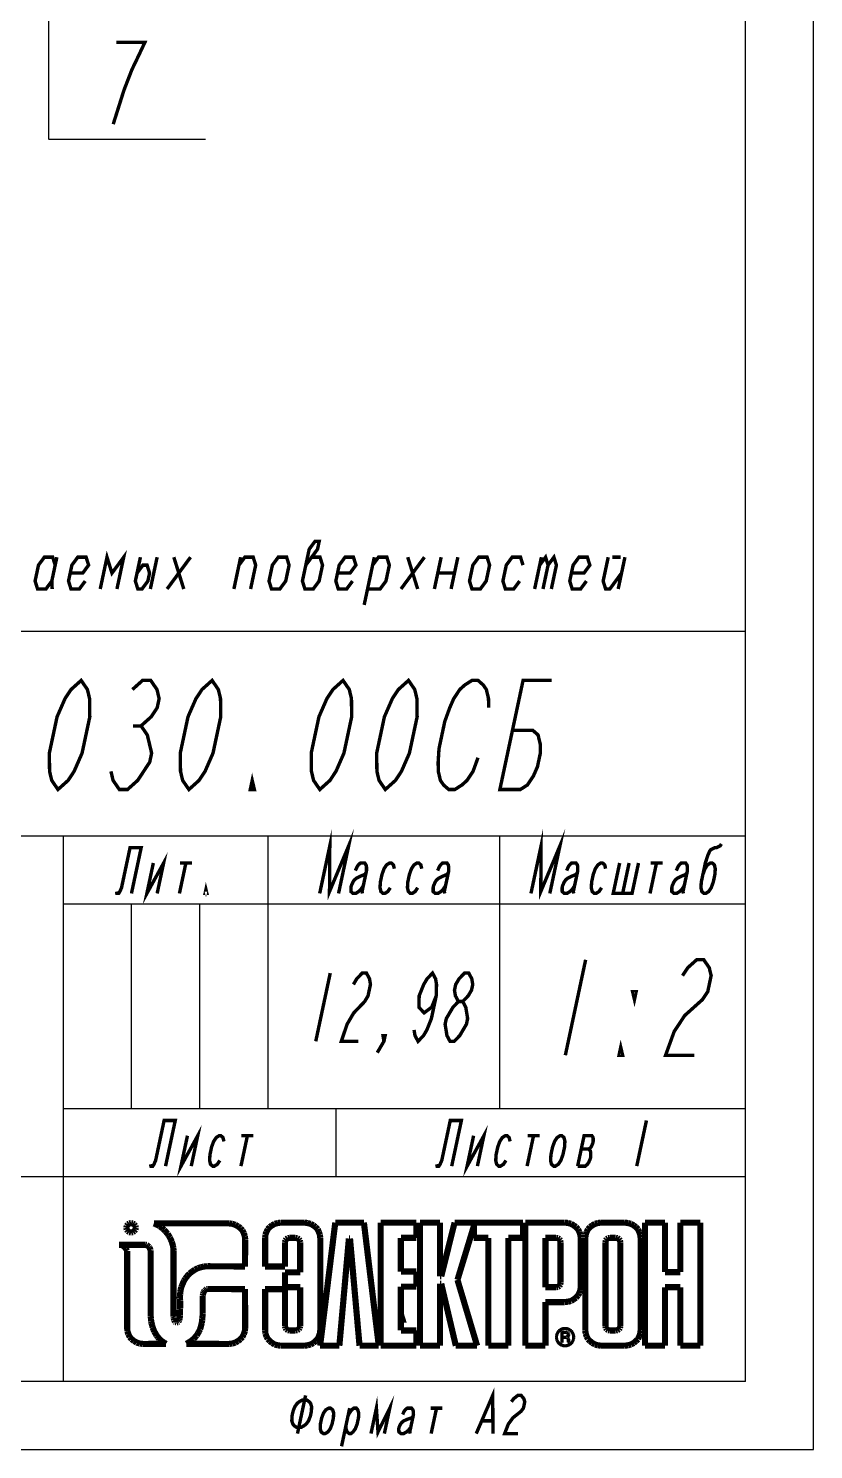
# Model space of a CAD drawing. Header units: millimetres. Extents: x 0 to 420, y 0 to 297.
# Drawn here: x 362.4 to 420, y 0 to 104.2 of the extents above; entities that cross this region are included whole.
import ezdxf

# ---------------------------------------------------------------- set-up
doc = ezdxf.new("R2010")
doc.units = ezdxf.units.MM
doc.header["$LTSCALE"] = 23.1
doc.layers.get('0').update_dxf_attribs({"linetype": 'CONTINUOUS'})

# ---------------------------------------------------------------- blocks, each defined once
blk = doc.blocks.new('SYMBOL_2_BL0', base_point=(390.39, 12.11))
at = {"color": 2, "linetype": 'Continuous'}
for points, const_width in [([(369.64, 16.41), (369.72, 16.52)], 0.452), ([(369.72, 16.52), (369.83, 16.59)], 0.452), ([(369.83, 16.59), (369.96, 16.62)], 0.452), ([(369.96, 16.62), (370.08, 16.59)], 0.452), ([(370.08, 16.59), (370.19, 16.52)], 0.452), ([(370.19, 16.52), (370.28, 16.41)], 0.452), ([(377.14, 16.59), (371.63, 16.59)], 0.452), ([(371.63, 16.59), (371.71, 16.56)], 0.452), ([(371.71, 16.56), (371.79, 16.52)], 0.452), ([(371.79, 16.52), (371.88, 16.48)], 0.452), ([(371.88, 16.48), (371.96, 16.44)], 0.452), ([(377.38, 16.56), (377.14, 16.59)], 0.452), ([(377.6, 16.49), (377.38, 16.56)], 0.452), ([(377.8, 16.38), (377.6, 16.49)], 0.452), ([(380.49, 16.56), (380.3, 16.45)], 0.452), ([(380.72, 16.62), (380.49, 16.56)], 0.452), ([(380.94, 16.65), (380.72, 16.62)], 0.452), ([(382.66, 16.65), (380.94, 16.65)], 0.452), ([(382.9, 16.62), (382.66, 16.65)], 0.452), ([(383.12, 16.56), (382.9, 16.62)], 0.452), ([(383.32, 16.45), (383.12, 16.56)], 0.452), ([(384.93, 16.65), (383.82, 7.62)], 0.452), ([(387.03, 16.65), (384.93, 16.65)], 0.452), ([(388.12, 7.62), (387.03, 16.65)], 0.452), ([(390.88, 16.65), (388.26, 16.65)], 0.452), ([(388.26, 16.65), (388.26, 7.62)], 0.452), ([(390.88, 15.53), (390.88, 16.65)], 0.452), ([(392.61, 16.65), (391.14, 16.65)], 0.452), ([(391.14, 16.65), (391.14, 7.62)], 0.452), ([(392.61, 12.71), (392.61, 16.65)], 0.452), ([(393.68, 16.65), (392.7, 12.71)], 0.452), ([(395.17, 16.65), (393.68, 16.65)], 0.452), ([(393.89, 12.45), (395.17, 16.65)], 0.452), ([(398.69, 16.65), (395.09, 16.65)], 0.452), ([(395.09, 16.65), (395.09, 15.53)], 0.452), ([(398.69, 15.53), (398.69, 16.65)], 0.452), ([(401.76, 16.65), (398.87, 16.65)], 0.452), ([(398.87, 16.65), (398.87, 7.62)], 0.452), ([(402, 16.62), (401.76, 16.65)], 0.452), ([(402.22, 16.56), (402, 16.62)], 0.452), ([(402.41, 16.45), (402.22, 16.56)], 0.452), ([(403.97, 16.56), (403.78, 16.45)], 0.452), ([(404.19, 16.62), (403.97, 16.56)], 0.452), ([(404.42, 16.65), (404.19, 16.62)], 0.452), ([(406.15, 16.65), (404.42, 16.65)], 0.452), ([(406.39, 16.62), (406.15, 16.65)], 0.452), ([(406.61, 16.56), (406.39, 16.62)], 0.452), ([(406.81, 16.45), (406.61, 16.56)], 0.452), ([(409.11, 16.65), (407.64, 16.65)], 0.452), ([(407.64, 16.65), (407.64, 7.62)], 0.452), ([(409.11, 13.02), (409.11, 16.65)], 0.452), ([(411.7, 16.65), (410.23, 16.65)], 0.452), ([(410.23, 16.65), (410.23, 13.02)], 0.452), ([(411.7, 7.62), (411.7, 16.65)], 0.452), ([(369.61, 16.27), (369.64, 16.41)], 0.452), ([(369.64, 16.14), (369.61, 16.27)], 0.452), ([(369.72, 16.03), (369.64, 16.14)], 0.452), ([(369.83, 15.95), (369.72, 16.03)], 0.452), ([(369.96, 15.92), (369.83, 15.95)], 0.452), ([(370.08, 15.95), (369.96, 15.92)], 0.452), ([(370.19, 16.03), (370.08, 15.95)], 0.452), ([(370.28, 16.14), (370.19, 16.03)], 0.452), ([(370.28, 16.41), (370.31, 16.27)], 0.452), ([(370.31, 16.27), (370.28, 16.14)], 0.452), ([(371.96, 16.44), (372.04, 16.38)], 0.452), ([(372.04, 16.38), (372.13, 16.33)], 0.452), ([(372.13, 16.33), (372.21, 16.27)], 0.452), ([(372.21, 16.27), (372.29, 16.2)], 0.452), ([(372.29, 16.2), (372.39, 16.12)], 0.452), ([(372.39, 16.12), (372.47, 16.02)], 0.452), ([(372.47, 16.02), (372.56, 15.92)], 0.452), ([(372.56, 15.92), (372.64, 15.83)], 0.452), ([(372.64, 15.83), (372.72, 15.69)], 0.452), ([(372.72, 15.69), (372.81, 15.55)], 0.452), ([(372.81, 15.55), (372.88, 15.39)], 0.452), ([(377.98, 16.24), (377.8, 16.38)], 0.452), ([(378.12, 16.08), (377.98, 16.24)], 0.452), ([(378.23, 15.87), (378.12, 16.08)], 0.452), ([(378.3, 15.64), (378.23, 15.87)], 0.452), ([(378.33, 15.41), (378.3, 15.64)], 0.452), ([(379.81, 15.76), (379.79, 15.53)], 0.452), ([(379.79, 15.53), (379.79, 13.43)], 0.452), ([(379.88, 15.96), (379.81, 15.76)], 0.452), ([(379.98, 16.16), (379.88, 15.96)], 0.452), ([(380.13, 16.33), (379.98, 16.16)], 0.452), ([(380.3, 16.45), (380.13, 16.33)], 0.452), ([(381.27, 15.34), (381.34, 15.44)], 0.452), ([(381.34, 15.44), (381.45, 15.51)], 0.452), ([(381.45, 15.51), (381.59, 15.53)], 0.452), ([(381.59, 15.53), (382.01, 15.53)], 0.452), ([(382.01, 15.53), (382.15, 15.51)], 0.452), ([(382.15, 15.51), (382.26, 15.44)], 0.452), ([(382.26, 15.44), (382.33, 15.34)], 0.452), ([(383.48, 16.33), (383.32, 16.45)], 0.452), ([(383.64, 16.16), (383.48, 16.33)], 0.452), ([(383.73, 15.96), (383.64, 16.16)], 0.452), ([(383.8, 15.76), (383.73, 15.96)], 0.452), ([(383.83, 15.53), (383.8, 15.76)], 0.452), ([(383.83, 8.74), (383.83, 15.53)], 0.452), ([(385.23, 7.62), (385.93, 15.48)], 0.452), ([(385.93, 15.48), (386.01, 15.48)], 0.452), ([(386.01, 15.48), (386.71, 7.62)], 0.452), ([(389.74, 13.06), (389.74, 15.53)], 0.452), ([(389.74, 15.53), (390.88, 15.53)], 0.452), ([(395.09, 15.53), (396.15, 15.53)], 0.452), ([(396.15, 15.53), (396.15, 7.62)], 0.452), ([(397.62, 7.62), (397.62, 15.53)], 0.452), ([(397.62, 15.53), (398.69, 15.53)], 0.452), ([(400.34, 15.53), (401.12, 15.53)], 0.452), ([(400.34, 11.91), (400.34, 15.53)], 0.452), ([(401.12, 15.53), (401.25, 15.51)], 0.452), ([(401.25, 15.51), (401.36, 15.44)], 0.452), ([(401.36, 15.44), (401.43, 15.34)], 0.452), ([(402.58, 16.33), (402.41, 16.45)], 0.452), ([(402.73, 16.16), (402.58, 16.33)], 0.452), ([(402.83, 15.96), (402.73, 16.16)], 0.452), ([(402.9, 15.76), (402.83, 15.96)], 0.452), ([(402.93, 15.53), (402.9, 15.76)], 0.452), ([(402.93, 11.91), (402.93, 15.53)], 0.452), ([(403.29, 15.76), (403.26, 15.53)], 0.452), ([(403.26, 15.53), (403.26, 8.74)], 0.452), ([(403.36, 15.96), (403.29, 15.76)], 0.452), ([(403.46, 16.16), (403.36, 15.96)], 0.452), ([(403.61, 16.33), (403.46, 16.16)], 0.452), ([(403.78, 16.45), (403.61, 16.33)], 0.452), ([(404.76, 15.34), (404.83, 15.44)], 0.452), ([(404.83, 15.44), (404.94, 15.51)], 0.452), ([(404.94, 15.51), (405.07, 15.53)], 0.452), ([(405.07, 15.53), (405.5, 15.53)], 0.452), ([(405.5, 15.53), (405.62, 15.51)], 0.452), ([(405.62, 15.51), (405.74, 15.44)], 0.452), ([(405.74, 15.44), (405.81, 15.34)], 0.452), ([(406.97, 16.33), (406.81, 16.45)], 0.452), ([(407.13, 16.16), (406.97, 16.33)], 0.452), ([(407.22, 15.96), (407.13, 16.16)], 0.452), ([(407.29, 15.76), (407.22, 15.96)], 0.452), ([(407.32, 15.53), (407.29, 15.76)], 0.452), ([(407.32, 8.74), (407.32, 15.53)], 0.452), ([(371.03, 15.02), (369.08, 15.02)], 0.452), ([(369.08, 15.02), (369.21, 15.01)], 0.452), ([(369.21, 15.01), (369.32, 14.98)], 0.452), ([(369.32, 14.98), (369.4, 14.94)], 0.452), ([(369.4, 14.94), (369.47, 14.88)], 0.452), ([(369.47, 14.88), (369.53, 14.81)], 0.452), ([(369.53, 14.81), (369.58, 14.74)], 0.452), ([(369.58, 14.74), (369.62, 14.66)], 0.452), ([(369.62, 14.66), (369.67, 14.57)], 0.452), ([(369.67, 14.57), (369.67, 8.93)], 0.452), ([(371.1, 15.01), (371.03, 15.02)], 0.452), ([(371.17, 14.96), (371.1, 15.01)], 0.452), ([(371.22, 14.92), (371.17, 14.96)], 0.452), ([(371.28, 14.87), (371.22, 14.92)], 0.452), ([(371.32, 14.8), (371.28, 14.87)], 0.452), ([(371.36, 14.71), (371.32, 14.8)], 0.452), ([(371.39, 14.64), (371.36, 14.71)], 0.452), ([(371.4, 14.57), (371.39, 14.64)], 0.452), ([(371.4, 9.92), (371.4, 14.57)], 0.452), ([(372.88, 15.39), (372.95, 15.24)], 0.452), ([(372.95, 15.24), (372.99, 15.09)], 0.452), ([(372.99, 15.09), (373.03, 14.94)], 0.452), ([(373.03, 14.94), (373.06, 14.78)], 0.452), ([(373.06, 14.78), (373.07, 14.62)], 0.452), ([(373.07, 14.62), (373.07, 9.89)], 0.452), ([(378.31, 13.43), (378.33, 15.41)], 0.452), ([(381.24, 15.21), (381.27, 15.34)], 0.452), ([(381.24, 13.43), (381.24, 15.21)], 0.452), ([(382.33, 15.34), (382.36, 15.21)], 0.452), ([(382.36, 15.21), (382.36, 13)], 0.452), ([(401.43, 15.34), (401.45, 15.21)], 0.452), ([(401.45, 15.21), (401.45, 12.24)], 0.452), ([(404.74, 15.21), (404.76, 15.34)], 0.452), ([(404.74, 9.06), (404.74, 15.21)], 0.452), ([(405.81, 15.34), (405.83, 15.21)], 0.452), ([(405.83, 15.21), (405.83, 9.06)], 0.452), ([(374.86, 13.31), (375.09, 13.38)], 0.452), ([(375.09, 13.38), (375.32, 13.43)], 0.452), ([(375.32, 13.43), (375.57, 13.45)], 0.452), ([(375.57, 13.45), (378.31, 13.43)], 0.452), ([(379.79, 13.43), (381.24, 13.43)], 0.452), ([(373.77, 12.23), (373.84, 12.39)], 0.452), ([(373.84, 12.39), (373.93, 12.54)], 0.452), ([(373.93, 12.54), (374.09, 12.74)], 0.452), ([(374.09, 12.74), (374.25, 12.92)], 0.452), ([(374.25, 12.92), (374.45, 13.07)], 0.452), ([(374.45, 13.07), (374.64, 13.2)], 0.452), ([(374.64, 13.2), (374.86, 13.31)], 0.452), ([(382.36, 13), (381.24, 13)], 0.452), ([(381.24, 13), (381.24, 11.92)], 0.452), ([(390.88, 13.06), (389.74, 13.06)], 0.452), ([(390.88, 11.95), (390.88, 13.06)], 0.452), ([(392.7, 12.71), (392.61, 12.71)], 0.452), ([(395.33, 7.62), (393.89, 12.45)], 0.452), ([(410.23, 13.02), (409.11, 13.02)], 0.452), ([(373.54, 11.21), (373.56, 11.39)], 0.452), ([(373.56, 11.39), (373.57, 11.57)], 0.452), ([(373.57, 11.57), (373.6, 11.74)], 0.452), ([(373.6, 11.74), (373.64, 11.91)], 0.452), ([(373.64, 11.91), (373.7, 12.07)], 0.452), ([(373.7, 12.07), (373.77, 12.23)], 0.452), ([(375.21, 11.27), (375.23, 11.35)], 0.452), ([(375.21, 11.11), (375.21, 11.27)], 0.452), ([(375.23, 11.35), (375.24, 11.43)], 0.452), ([(375.24, 11.43), (375.27, 11.52)], 0.452), ([(375.27, 11.52), (375.31, 11.6)], 0.452), ([(375.31, 11.6), (375.35, 11.67)], 0.452), ([(375.35, 11.67), (375.41, 11.72)], 0.452), ([(375.41, 11.72), (375.49, 11.77)], 0.452), ([(375.49, 11.77), (375.57, 11.78)], 0.452), ([(375.57, 11.78), (378.31, 11.77)], 0.452), ([(378.31, 11.77), (378.33, 8.93)], 0.452), ([(381.24, 11.77), (379.79, 11.77)], 0.452), ([(379.79, 11.77), (379.79, 8.74)], 0.452), ([(381.24, 11.92), (382.36, 11.91)], 0.452), ([(381.24, 9.06), (381.24, 11.77)], 0.452), ([(382.36, 11.91), (382.36, 9.06)], 0.452), ([(389.74, 8.74), (389.74, 11.95)], 0.452), ([(389.74, 11.95), (390.88, 11.95)], 0.452), ([(392.61, 7.62), (392.61, 12.17)], 0.452), ([(392.61, 12.17), (392.7, 12.17)], 0.452), ([(392.7, 12.17), (393.77, 7.62)], 0.452), ([(401.12, 11.91), (400.34, 11.91)], 0.452), ([(401.25, 11.93), (401.12, 11.91)], 0.452), ([(401.36, 12), (401.25, 11.93)], 0.452), ([(401.43, 12.11), (401.36, 12)], 0.452), ([(401.45, 12.24), (401.43, 12.11)], 0.452), ([(402.58, 11.14), (402.73, 11.31)], 0.452), ([(402.73, 11.31), (402.83, 11.49)], 0.452), ([(402.83, 11.49), (402.9, 11.7)], 0.452), ([(402.9, 11.7), (402.93, 11.91)], 0.452), ([(409.11, 7.62), (409.11, 11.91)], 0.452), ([(409.11, 11.91), (410.23, 11.91)], 0.452), ([(410.23, 11.91), (410.23, 7.62)], 0.452), ([(373.54, 11.07), (373.54, 11.21)], 0.452), ([(373.56, 10.93), (373.54, 11.07)], 0.452), ([(373.54, 10.24), (373.56, 10.38)], 0.452), ([(373.54, 10.1), (373.54, 10.24)], 0.452), ([(373.56, 10.79), (373.56, 10.93)], 0.452), ([(373.56, 10.65), (373.56, 10.79)], 0.452), ([(373.56, 10.52), (373.56, 10.65)], 0.452), ([(373.56, 10.38), (373.56, 10.52)], 0.452), ([(375.21, 10.96), (375.21, 11.11)], 0.452), ([(375.21, 10.82), (375.21, 10.96)], 0.452), ([(375.21, 10.67), (375.21, 10.82)], 0.452), ([(375.21, 10.52), (375.21, 10.67)], 0.452), ([(375.21, 10.38), (375.21, 10.52)], 0.452), ([(375.21, 10.22), (375.21, 10.38)], 0.452), ([(375.21, 10.07), (375.21, 10.22)], 0.452), ([(400.34, 7.62), (400.34, 10.82)], 0.452), ([(400.34, 10.82), (401.76, 10.82)], 0.452), ([(401.76, 10.82), (402, 10.85)], 0.452), ([(402, 10.85), (402.22, 10.9)], 0.452), ([(402.22, 10.9), (402.41, 11.02)], 0.452), ([(402.41, 11.02), (402.58, 11.14)], 0.452), ([(371.4, 9.75), (371.4, 9.92)], 0.452), ([(371.42, 9.6), (371.4, 9.75)], 0.452), ([(371.43, 9.43), (371.42, 9.6)], 0.452), ([(371.46, 9.28), (371.43, 9.43)], 0.452), ([(371.5, 9.13), (371.46, 9.28)], 0.452), ([(373.07, 9.89), (373.07, 9.83)], 0.452), ([(373.07, 9.83), (373.07, 9.76)], 0.452), ([(373.07, 9.76), (373.09, 9.7)], 0.452), ([(373.09, 9.7), (373.09, 9.63)], 0.452), ([(373.09, 9.63), (373.1, 9.56)], 0.452), ([(373.1, 9.56), (373.11, 9.49)], 0.452), ([(373.11, 9.49), (373.14, 9.43)], 0.452), ([(373.14, 9.43), (373.17, 9.38)], 0.452), ([(373.17, 9.38), (373.21, 9.35)], 0.452), ([(373.21, 9.35), (373.29, 9.33)], 0.452), ([(373.29, 9.33), (373.38, 9.35)], 0.452), ([(373.38, 9.35), (373.43, 9.38)], 0.452), ([(373.43, 9.38), (373.47, 9.45)], 0.452), ([(373.47, 9.45), (373.5, 9.53)], 0.452), ([(373.5, 9.53), (373.52, 9.63)], 0.452), ([(373.52, 9.63), (373.53, 9.72)], 0.452), ([(373.53, 9.72), (373.54, 9.82)], 0.452), ([(373.54, 10.01), (373.54, 10.1)], 0.452), ([(373.54, 9.92), (373.54, 10.01)], 0.452), ([(373.54, 9.82), (373.54, 9.92)], 0.452), ([(375.1, 9.13), (375.14, 9.29)], 0.452), ([(375.14, 9.29), (375.17, 9.46)], 0.452), ([(375.17, 9.46), (375.18, 9.63)], 0.452), ([(375.18, 9.63), (375.2, 9.79)], 0.452), ([(375.2, 9.79), (375.21, 9.96)], 0.452), ([(375.21, 9.96), (375.21, 10.07)], 0.452), ([(369.67, 8.93), (369.69, 8.69)], 0.452), ([(369.69, 8.69), (369.76, 8.47)], 0.452), ([(369.76, 8.47), (369.86, 8.26)], 0.452), ([(369.86, 8.26), (370, 8.1)], 0.452), ([(371.54, 8.96), (371.5, 9.13)], 0.452), ([(371.6, 8.81), (371.54, 8.96)], 0.452), ([(371.67, 8.65), (371.6, 8.81)], 0.452), ([(371.75, 8.51), (371.67, 8.65)], 0.452), ([(371.83, 8.37), (371.75, 8.51)], 0.452), ([(371.92, 8.25), (371.83, 8.37)], 0.452), ([(372.02, 8.14), (371.92, 8.25)], 0.452), ([(372.13, 8.03), (372.02, 8.14)], 0.452), ([(374.43, 8.03), (374.54, 8.12)], 0.452), ([(374.54, 8.12), (374.66, 8.25)], 0.452), ([(374.66, 8.25), (374.77, 8.37)], 0.452), ([(374.77, 8.37), (374.85, 8.51)], 0.452), ([(374.85, 8.51), (374.95, 8.68)], 0.452), ([(374.95, 8.68), (375.02, 8.82)], 0.452), ([(375.02, 8.82), (375.06, 8.97)], 0.452), ([(375.06, 8.97), (375.1, 9.13)], 0.452), ([(378.12, 8.26), (377.98, 8.1)], 0.452), ([(378.23, 8.47), (378.12, 8.26)], 0.452), ([(378.3, 8.69), (378.23, 8.47)], 0.452), ([(378.33, 8.93), (378.3, 8.69)], 0.452), ([(379.79, 8.74), (379.81, 8.51)], 0.452), ([(379.81, 8.51), (379.88, 8.31)], 0.452), ([(379.88, 8.31), (379.98, 8.11)], 0.452), ([(381.27, 8.93), (381.24, 9.06)], 0.452), ([(381.34, 8.83), (381.27, 8.93)], 0.452), ([(381.45, 8.76), (381.34, 8.83)], 0.452), ([(381.59, 8.74), (381.45, 8.76)], 0.452), ([(382.01, 8.74), (381.59, 8.74)], 0.452), ([(382.15, 8.76), (382.01, 8.74)], 0.452), ([(382.26, 8.83), (382.15, 8.76)], 0.452), ([(382.33, 8.93), (382.26, 8.83)], 0.452), ([(382.36, 9.06), (382.33, 8.93)], 0.452), ([(383.64, 8.11), (383.73, 8.31)], 0.452), ([(383.73, 8.31), (383.8, 8.51)], 0.452), ([(383.8, 8.51), (383.83, 8.74)], 0.452), ([(390.88, 8.74), (389.74, 8.74)], 0.452), ([(390.88, 7.62), (390.88, 8.74)], 0.452), ([(401.12, 8.39), (401.11, 8.25)], 0.151), ([(401.16, 8.51), (401.12, 8.39)], 0.151), ([(401.22, 8.63), (401.16, 8.51)], 0.151), ([(401.19, 8.25), (401.2, 8.36)], 0.151), ([(401.2, 8.36), (401.23, 8.47)], 0.151), ([(401.3, 8.74), (401.22, 8.63)], 0.151), ([(401.23, 8.47), (401.29, 8.58)], 0.151), ([(401.29, 8.58), (401.36, 8.67)], 0.151), ([(401.4, 8.82), (401.3, 8.74)], 0.151), ([(401.36, 8.67), (401.45, 8.74)], 0.151), ([(401.52, 8.88), (401.4, 8.82)], 0.151), ([(401.45, 8.74), (401.55, 8.81)], 0.151), ([(401.5, 7.85), (401.5, 8.65)], 0.151), ([(401.5, 8.65), (401.87, 8.65)], 0.151), ([(401.64, 8.92), (401.52, 8.88)], 0.151), ([(401.55, 8.81), (401.66, 8.83)], 0.151), ([(401.59, 8.56), (401.59, 8.29)], 0.151), ([(401.84, 8.56), (401.59, 8.56)], 0.151), ([(401.59, 8.29), (401.84, 8.29)], 0.151), ([(401.77, 8.93), (401.64, 8.92)], 0.151), ([(401.66, 8.83), (401.77, 8.85)], 0.151), ([(401.91, 8.92), (401.77, 8.93)], 0.151), ([(401.77, 8.85), (401.9, 8.83)], 0.151), ([(401.89, 8.54), (401.84, 8.56)], 0.151), ([(401.84, 8.29), (401.9, 8.31)], 0.151), ([(401.87, 8.65), (401.96, 8.64)], 0.151), ([(401.93, 8.51), (401.89, 8.54)], 0.151), ([(401.9, 8.83), (402.01, 8.81)], 0.151), ([(401.9, 8.31), (401.93, 8.33)], 0.151), ([(402.04, 8.88), (401.91, 8.92)], 0.151), ([(401.96, 8.49), (401.93, 8.51)], 0.151), ([(401.93, 8.33), (401.96, 8.37)], 0.151), ([(401.96, 8.64), (402.02, 8.58)], 0.151), ([(401.97, 8.43), (401.96, 8.49)], 0.151), ([(401.96, 8.37), (401.97, 8.43)], 0.151), ([(402.02, 8.26), (401.97, 8.24)], 0.151), ([(402.01, 8.81), (402.11, 8.74)], 0.151), ([(402.02, 8.58), (402.08, 8.51)], 0.151), ([(402.05, 8.31), (402.02, 8.26)], 0.151), ([(402.15, 8.82), (402.04, 8.88)], 0.151), ([(402.08, 8.37), (402.05, 8.31)], 0.151), ([(402.08, 8.51), (402.09, 8.44)], 0.151), ([(402.09, 8.44), (402.08, 8.37)], 0.151), ([(402.11, 8.74), (402.21, 8.67)], 0.151), ([(402.26, 8.74), (402.15, 8.82)], 0.151), ([(402.21, 8.67), (402.28, 8.58)], 0.151), ([(402.34, 8.63), (402.26, 8.74)], 0.151), ([(402.28, 8.58), (402.33, 8.47)], 0.151), ([(402.33, 8.47), (402.36, 8.36)], 0.151), ([(402.4, 8.51), (402.34, 8.63)], 0.151), ([(402.36, 8.36), (402.37, 8.25)], 0.151), ([(402.44, 8.39), (402.4, 8.51)], 0.151), ([(402.46, 8.25), (402.44, 8.39)], 0.151), ([(403.26, 8.74), (403.29, 8.51)], 0.452), ([(403.29, 8.51), (403.36, 8.31)], 0.452), ([(403.36, 8.31), (403.46, 8.11)], 0.452), ([(404.76, 8.93), (404.74, 9.06)], 0.452), ([(404.83, 8.83), (404.76, 8.93)], 0.452), ([(404.94, 8.76), (404.83, 8.83)], 0.452), ([(405.07, 8.74), (404.94, 8.76)], 0.452), ([(405.5, 8.74), (405.07, 8.74)], 0.452), ([(405.62, 8.76), (405.5, 8.74)], 0.452), ([(405.74, 8.83), (405.62, 8.76)], 0.452), ([(405.81, 8.93), (405.74, 8.83)], 0.452), ([(405.83, 9.06), (405.81, 8.93)], 0.452), ([(407.13, 8.11), (407.22, 8.31)], 0.452), ([(407.22, 8.31), (407.29, 8.51)], 0.452), ([(407.29, 8.51), (407.32, 8.74)], 0.452), ([(370, 8.1), (370.18, 7.96)], 0.452), ([(370.18, 7.96), (370.37, 7.85)], 0.452), ([(370.37, 7.85), (370.6, 7.78)], 0.452), ([(370.6, 7.78), (370.83, 7.75)], 0.452), ([(370.83, 7.75), (372.52, 7.76)], 0.452), ([(372.24, 7.93), (372.13, 8.03)], 0.452), ([(372.38, 7.85), (372.24, 7.93)], 0.452), ([(372.52, 7.76), (372.38, 7.85)], 0.452), ([(374.02, 7.76), (374.17, 7.85)], 0.452), ([(377.14, 7.75), (374.02, 7.76)], 0.452), ([(374.17, 7.85), (374.31, 7.93)], 0.452), ([(374.31, 7.93), (374.43, 8.03)], 0.452), ([(377.38, 7.78), (377.14, 7.75)], 0.452), ([(377.6, 7.85), (377.38, 7.78)], 0.452), ([(377.8, 7.96), (377.6, 7.85)], 0.452), ([(377.98, 8.1), (377.8, 7.96)], 0.452), ([(379.98, 8.11), (380.13, 7.96)], 0.452), ([(380.13, 7.96), (380.3, 7.82)], 0.452), ([(380.3, 7.82), (380.49, 7.71)], 0.452), ([(380.49, 7.71), (380.72, 7.65)], 0.452), ([(380.72, 7.65), (380.94, 7.62)], 0.452), ([(380.94, 7.62), (382.66, 7.62)], 0.452), ([(382.66, 7.62), (382.9, 7.65)], 0.452), ([(382.9, 7.65), (383.12, 7.71)], 0.452), ([(383.12, 7.71), (383.32, 7.82)], 0.452), ([(383.32, 7.82), (383.48, 7.96)], 0.452), ([(383.48, 7.96), (383.64, 8.11)], 0.452), ([(383.82, 7.62), (385.23, 7.62)], 0.452), ([(386.71, 7.62), (388.12, 7.62)], 0.452), ([(388.26, 7.62), (390.88, 7.62)], 0.452), ([(391.14, 7.62), (392.61, 7.62)], 0.452), ([(393.77, 7.62), (395.33, 7.62)], 0.452), ([(396.15, 7.62), (397.62, 7.62)], 0.452), ([(398.87, 7.62), (400.34, 7.62)], 0.452), ([(401.11, 8.25), (401.12, 8.11)], 0.151), ([(401.12, 8.11), (401.16, 7.99)], 0.151), ([(401.16, 7.99), (401.22, 7.86)], 0.151), ([(401.2, 8.12), (401.19, 8.25)], 0.151), ([(401.23, 8.01), (401.2, 8.12)], 0.151), ([(401.22, 7.86), (401.3, 7.76)], 0.151), ([(401.29, 7.92), (401.23, 8.01)], 0.151), ([(401.36, 7.83), (401.29, 7.92)], 0.151), ([(401.3, 7.76), (401.4, 7.68)], 0.151), ([(401.45, 7.75), (401.36, 7.83)], 0.151), ([(401.4, 7.68), (401.52, 7.62)], 0.151), ([(401.55, 7.69), (401.45, 7.75)], 0.151), ([(401.59, 7.85), (401.5, 7.85)], 0.151), ([(401.52, 7.62), (401.64, 7.58)], 0.151), ([(401.66, 7.67), (401.55, 7.69)], 0.151), ([(401.84, 8.19), (401.59, 8.19)], 0.151), ([(401.59, 8.19), (401.59, 7.85)], 0.151), ([(401.64, 7.58), (401.77, 7.57)], 0.151), ([(401.77, 7.65), (401.66, 7.67)], 0.151), ([(401.9, 7.67), (401.77, 7.65)], 0.151), ([(401.77, 7.57), (401.91, 7.58)], 0.151), ([(401.9, 8.18), (401.84, 8.19)], 0.151), ([(401.94, 8.15), (401.9, 8.18)], 0.151), ([(402.01, 7.69), (401.9, 7.67)], 0.151), ([(401.91, 7.58), (402.04, 7.62)], 0.151), ([(401.96, 8.11), (401.94, 8.15)], 0.151), ([(401.97, 8.07), (401.96, 8.11)], 0.151), ([(401.97, 8.24), (402.02, 8.21)], 0.151), ([(401.97, 7.94), (401.97, 8.07)], 0.151), ([(401.97, 7.92), (401.97, 7.94)], 0.151), ([(401.97, 7.89), (401.97, 7.92)], 0.151), ([(401.97, 7.86), (401.97, 7.89)], 0.151), ([(401.98, 7.85), (401.97, 7.86)], 0.151), ([(402.11, 7.85), (401.98, 7.85)], 0.151), ([(402.11, 7.75), (402.01, 7.69)], 0.151), ([(402.02, 8.21), (402.05, 8.17)], 0.151), ([(402.04, 7.62), (402.15, 7.68)], 0.151), ([(402.05, 8.17), (402.08, 8.12)], 0.151), ([(402.08, 8.12), (402.08, 8.07)], 0.151), ([(402.08, 8.07), (402.08, 7.94)], 0.151), ([(402.08, 7.94), (402.08, 7.9)], 0.151), ([(402.08, 7.9), (402.09, 7.87)], 0.151), ([(402.09, 7.87), (402.09, 7.86)], 0.151), ([(402.09, 7.86), (402.11, 7.85)], 0.151), ([(402.21, 7.83), (402.11, 7.75)], 0.151), ([(402.15, 7.68), (402.26, 7.76)], 0.151), ([(402.28, 7.92), (402.21, 7.83)], 0.151), ([(402.26, 7.76), (402.34, 7.86)], 0.151), ([(402.33, 8.01), (402.28, 7.92)], 0.151), ([(402.36, 8.12), (402.33, 8.01)], 0.151), ([(402.34, 7.86), (402.4, 7.99)], 0.151), ([(402.37, 8.25), (402.36, 8.12)], 0.151), ([(402.4, 7.99), (402.44, 8.11)], 0.151), ([(402.44, 8.11), (402.46, 8.25)], 0.151), ([(403.46, 8.11), (403.61, 7.96)], 0.452), ([(403.61, 7.96), (403.78, 7.82)], 0.452), ([(403.78, 7.82), (403.97, 7.71)], 0.452), ([(403.97, 7.71), (404.19, 7.65)], 0.452), ([(404.19, 7.65), (404.42, 7.62)], 0.452), ([(404.42, 7.62), (406.15, 7.62)], 0.452), ([(406.15, 7.62), (406.39, 7.65)], 0.452), ([(406.39, 7.65), (406.61, 7.71)], 0.452), ([(406.61, 7.71), (406.81, 7.82)], 0.452), ([(406.81, 7.82), (406.97, 7.96)], 0.452), ([(406.97, 7.96), (407.13, 8.11)], 0.452), ([(407.64, 7.62), (409.11, 7.62)], 0.452), ([(410.23, 7.62), (411.7, 7.62)], 0.452)]:
    blk.add_lwpolyline(points, dxfattribs=dict(at, const_width=const_width))
blk = doc.blocks.new('SYMBOL_57_BL1', base_point=(363.92, 100.62))
at = {"color": 2, "linetype": 'Continuous'}
blk.add_line((363.92, 96.12), (363.92, 105.12), dxfattribs=at)
blk = doc.blocks.new('BOM BALLOON 54_BL9', base_point=(369.66, 99.67))
at = {"color": 2, "linetype": 'Continuous'}
blk.add_line((363.9, 96.12), (375.42, 96.12), dxfattribs=at)
at = {"color": 2, "linetype": 'Continuous', "const_width": 0.25}
blk.add_lwpolyline([(368.65, 97.21), (369.44, 99.71), (370.02, 101.21), (370.5, 102.21), (370.97, 103.21), (368.87, 103.21)], dxfattribs=at)

msp = doc.modelspace()

# ---------------------------------------------------------------- linework, layer by layer
at = {"color": 7, "linetype": 'Continuous'}
for p, q in [((420, 0), (420, 297)), ((415, 5), (415, 292)), ((415, 60), (230, 60)), ((415, 5), (415, 60)), ((415, 45), (230, 45)), ((365, 5), (365, 45)), ((380, 25), (380, 45)), ((397, 25), (397, 45)), ((415, 40), (365, 40)), ((370, 25), (370, 40)), ((375, 25), (375, 40)), ((415, 25), (365, 25)), ((385, 20), (385, 25)), ((415, 20), (230, 20)), ((415, 5), (20, 5)), ((415, 5), (230, 5)), ((0, 0), (420, 0))]:
    msp.add_line(p, q, dxfattribs=at)
at = {"color": 2, "linetype": 'Continuous', "const_width": 0.25}
for points in [[(382.7703338, 64.8661725), (383.630816, 66.0328491), (383.7548242, 66.6161874), (383.4485528, 66.6161874), (383.0183117, 66.0328491), (382.5223559, 63.699515), (382.7046191, 63.1161767), (383.3171234, 63.1161767), (383.7473645, 63.699515), (383.9953424, 64.8661725), (383.8130792, 65.4495108), (383.2005749, 65.4495108)], [(367.6983605, 63.1161767), (368.1943164, 65.4495108), (368.5588427, 64.2828534), (369.4193249, 65.4495108), (368.9233691, 63.1161767)], [(399.9203381, 64.8661725), (400.3505792, 65.4495108), (400.5328424, 64.8661725), (400.1608563, 63.1161767)], [(400.5328424, 64.8661725), (400.9630834, 65.4495108), (401.1453466, 64.8661725), (400.7733605, 63.1161767)], [(364.395321, 64.8661725), (364.2130578, 65.4495108), (363.600592, 65.4495108), (363.1703509, 64.8661725), (362.9223345, 63.699515), (363.1045977, 63.1161767), (363.717102, 63.1161767), (364.1473431, 63.699515)], [(364.5193292, 65.4495108), (364.1473431, 63.699515), (364.1764898, 63.1161767)], [(365.4963598, 64.2828534), (366.415097, 64.2828534), (366.8453381, 64.8661725), (366.6630749, 65.4495108), (366.0505706, 65.4495108), (365.6203295, 64.8661725), (365.3723516, 63.699515), (365.5546148, 63.1161767), (366.1671191, 63.1161767), (366.5973602, 63.699515)], [(370.6443334, 65.4495108), (370.2723474, 63.699515), (370.4546105, 63.1161767), (370.7608435, 63.1161767), (371.1910845, 63.699515), (371.3150927, 64.2828534), (371.1328295, 64.8661725), (370.8265966, 64.8661725), (370.3963555, 64.2828534)], [(371.869342, 65.4495108), (371.3733477, 63.1161767)], [(372.5983563, 63.1161767), (374.3193206, 65.4495108)], [(373.0943121, 65.4495108), (373.8233648, 63.1161767)], [(377.498352, 63.1161767), (377.9943078, 65.4495108)], [(377.8703381, 64.8661725), (378.3005792, 65.4495108), (378.9130834, 65.4495108), (379.0953466, 64.8661725), (378.7233605, 63.1161767)], [(380.0723388, 63.699515), (380.254602, 63.1161767), (380.8671063, 63.1161767), (381.2973474, 63.699515), (381.5453253, 64.8661725), (381.3630621, 65.4495108), (380.7505578, 65.4495108), (380.3203167, 64.8661725), (380.0723388, 63.699515)], [(385.0963427, 64.2828534), (386.0150799, 64.2828534), (386.445321, 64.8661725), (386.2630578, 65.4495108), (385.650592, 65.4495108), (385.2203509, 64.8661725), (384.9723345, 63.699515), (385.1545977, 63.1161767), (385.767102, 63.1161767), (386.1973431, 63.699515)], [(387.0503655, 61.9495193), (387.7943377, 65.4495108)], [(387.2983435, 63.1161767), (388.2171191, 63.1161767), (388.6473602, 63.699515), (388.8953381, 64.8661725), (388.7130749, 65.4495108), (388.1005706, 65.4495108), (387.6703295, 64.8661725)], [(389.7483605, 63.1161767), (391.4693249, 65.4495108)], [(390.2443164, 65.4495108), (390.9733691, 63.1161767)], [(392.1983776, 63.1161767), (392.6943334, 65.4495108)], [(393.919342, 65.4495108), (393.4233477, 63.1161767)], [(394.7723645, 63.699515), (394.9546276, 63.1161767), (395.5670935, 63.1161767), (395.9973345, 63.699515), (396.2453509, 64.8661725), (396.0630877, 65.4495108), (395.4505834, 65.4495108), (395.0203424, 64.8661725), (394.7723645, 63.699515)], [(398.6953295, 64.8661725), (398.5130664, 65.4495108), (397.9005621, 65.4495108), (397.470321, 64.8661725), (397.2223431, 63.699515), (397.4046063, 63.1161767), (398.0171105, 63.1161767), (398.4473516, 63.699515)], [(399.548352, 63.1161767), (400.0443078, 65.4495108)], [(402.246347, 64.2828534), (403.1650842, 64.2828534), (403.5953253, 64.8661725), (403.4130621, 65.4495108), (402.8005578, 65.4495108), (402.3703167, 64.8661725), (402.1223388, 63.699515), (402.304602, 63.1161767), (402.9171063, 63.1161767), (403.3473474, 63.699515)], [(404.944342, 65.4495108), (404.5723559, 63.699515), (404.7546191, 63.1161767), (405.060852, 63.1161767), (405.9213342, 64.2828534)], [(405.2505749, 65.4495108), (405.8630792, 65.4495108)], [(406.1693121, 65.4495108), (405.6733563, 63.1161767)], [(392.4463555, 64.2828534), (393.6713256, 64.2828534)], [(364.5999902, 48.4106406), (364.1416919, 49.0773047), (363.9833972, 49.7439688), (363.9668115, 51.0773035), (364.5336475, 53.7439728), (365.1170435, 55.0773074), (365.5587561, 55.7439716), (366.3004468, 56.4106357), (366.7587451, 55.7439716), (366.9170398, 55.0773074), (366.9336255, 53.7439728), (366.3668152, 51.0773035), (365.7834192, 49.7439688), (365.3417065, 49.0773047), (364.5999902, 48.4106406)], [(370.0587598, 55.7439716), (370.8004504, 56.4106357), (371.4004578, 56.4106357), (371.8587561, 55.7439716), (372.0170508, 55.0773074), (371.8753418, 54.4106369), (371.4336292, 53.7439728), (370.6919385, 53.0773022), (371.1502368, 52.4106381), (371.3085315, 51.743974), (371.4668262, 51.0773035), (371.3251172, 50.4106393), (370.8834045, 49.7439688), (370.4416919, 49.0773047), (369.7000012, 48.4106406), (369.0999939, 48.4106406), (368.6416956, 49.0773047), (368.4834009, 49.7439688)], [(374.2000049, 48.4106406), (373.7417065, 49.0773047), (373.5834119, 49.7439688), (373.5668262, 51.0773035), (374.1336365, 53.7439728), (374.7170325, 55.0773074), (375.1587451, 55.7439716), (375.9004614, 56.4106357), (376.3587598, 55.7439716), (376.5170544, 55.0773074), (376.5336401, 53.7439728), (375.9668298, 51.0773035), (375.3834082, 49.7439688), (374.9416956, 49.0773047), (374.2000049, 48.4106406)], [(383.7999939, 48.4106406), (383.3416956, 49.0773047), (383.1834009, 49.7439688), (383.1668152, 51.0773035), (383.7336255, 53.7439728), (384.3170471, 55.0773074), (384.7587598, 55.7439716), (385.5004504, 56.4106357), (385.9587488, 55.7439716), (386.1170435, 55.0773074), (386.1336292, 53.7439728), (385.5668188, 51.0773035), (384.9833972, 49.7439688), (384.5417102, 49.0773047), (383.7999939, 48.4106406)], [(388.6000012, 48.4106406), (388.1417029, 49.0773047), (387.9834082, 49.7439688), (387.9668225, 51.0773035), (388.5336328, 53.7439728), (389.1170544, 55.0773074), (389.5587415, 55.7439716), (390.3004578, 56.4106357), (390.7587561, 55.7439716), (390.9170508, 55.0773074), (390.9336365, 53.7439728), (390.3668262, 51.0773035), (389.7834045, 49.7439688), (389.3416919, 49.0773047), (388.6000012, 48.4106406)], [(396.1753308, 54.4106369), (396.1670508, 55.0773074), (396.0087561, 55.7439716), (395.7796069, 56.0773068), (395.4004431, 56.4106357), (394.9504504, 56.4106357), (394.4296033, 56.0773068), (394.0587451, 55.7439716), (393.6170325, 55.0773074), (393.3253345, 54.4106369), (392.962782, 53.4106375), (392.5376807, 51.4106387), (392.4751062, 50.4106393), (392.4834119, 49.7439688), (392.6417065, 49.0773047), (392.8708557, 48.7439694), (393.2499939, 48.4106406), (393.7000122, 48.4106406), (394.2208594, 48.7439694), (394.5916919, 49.0773047), (395.0334045, 49.7439688), (395.395957, 50.7439682)], [(397.921084, 52.7439734), (399.4210767, 52.7439734), (399.8002148, 52.4106381), (399.9585095, 51.743974), (399.9668152, 51.0773035), (399.7542517, 50.0773041), (399.4625537, 49.41064), (399.0208411, 48.7439694), (398.4999939, 48.4106406), (397.0000012, 48.4106406), (398.7004578, 56.4106357), (400.8004578, 56.4106357)], [(370.0919312, 53.0773022), (370.6919385, 53.0773022)], [(379.0000122, 48.4106406), (378.7000085, 48.4106406), (378.8416919, 49.0773047), (379.0000122, 48.4106406)], [(383.7890735, 40.787579), (384.5307898, 44.2771628), (384.5096667, 40.9271603), (385.9126831, 44.2771628), (385.1709412, 40.787579)], [(399.2790601, 40.787579), (400.020802, 44.2771628), (399.999679, 40.9271603), (401.4026697, 44.2771628), (400.6609277, 40.787579)], [(368.8865332, 40.9271603), (368.919679, 40.787579), (369.0453149, 40.787579), (369.1378052, 40.9271603), (369.2599548, 41.2063293), (369.8830078, 44.1375815), (370.699552, 44.1375815), (369.9874951, 40.787579)], [(371.5928467, 43.0209119), (371.1181165, 40.787579), (372.3465857, 43.0209119), (371.8718811, 40.787579)], [(411.8870068, 42.1834113), (412.0388159, 42.6021616), (412.2237964, 42.8813306), (412.441897, 43.0209119), (412.567533, 43.0209119), (412.7262891, 42.8813306), (412.7925806, 42.6021616), (412.7663818, 42.1834113), (412.6476929, 41.6250797), (412.4958838, 41.2063293), (412.310929, 40.9271603), (412.0928027, 40.787579), (411.9671924, 40.787579), (411.8084106, 40.9271603), (411.7421448, 41.2063293), (411.7683179, 41.6250797), (411.8870068, 42.1834113), (412.0650146, 43.0209119), (412.2465088, 43.5792435), (412.3686584, 43.8584125), (412.4611487, 43.9979938), (412.7420544, 44.1375815), (412.8676904, 44.1375815), (413.1485962, 44.2771628), (413.2410864, 44.4167441)], [(373.9796997, 43.0209119), (373.5049951, 40.787579)], [(373.5400122, 43.0209119), (374.4193872, 43.0209119)], [(386.4063574, 42.4625803), (386.5285071, 42.7417493), (386.6209717, 42.8813306), (386.7762671, 43.0209119), (387.0903442, 43.0209119), (387.1862952, 42.8813306), (387.2194409, 42.7417493), (387.2229016, 42.4625803), (386.8965454, 40.9271603), (386.9296912, 40.787579)], [(389.262583, 42.6021616), (389.1962915, 42.8813306), (389.0375098, 43.0209119), (388.9118994, 43.0209119), (388.6937988, 42.8813306), (388.5088184, 42.6021616), (388.3570093, 42.1834113), (388.2383203, 41.6250797), (388.2121216, 41.2063293), (388.2784131, 40.9271603), (388.4371948, 40.787579), (388.5628052, 40.787579), (388.7809314, 40.9271603), (388.9658862, 41.2063293)], [(391.2725793, 42.6021616), (391.2062878, 42.8813306), (391.0475317, 43.0209119), (390.9218958, 43.0209119), (390.7037952, 42.8813306), (390.5188147, 42.6021616), (390.3670056, 42.1834113), (390.2483167, 41.6250797), (390.2221436, 41.2063293), (390.2884094, 40.9271603), (390.4471912, 40.787579), (390.5728015, 40.787579), (390.7909277, 40.9271603), (390.9758826, 41.2063293)], [(392.4363464, 42.4625803), (392.5584961, 42.7417493), (392.6509863, 42.8813306), (392.8062817, 43.0209119), (393.1203333, 43.0209119), (393.2162842, 42.8813306), (393.2494299, 42.7417493), (393.2529163, 42.4625803), (392.9265344, 40.9271603), (392.9596802, 40.787579)], [(401.896344, 42.4625803), (402.0184937, 42.7417493), (402.1109839, 42.8813306), (402.2662793, 43.0209119), (402.5803308, 43.0209119), (402.6762817, 42.8813306), (402.7094275, 42.7417493), (402.7129138, 42.4625803), (402.386532, 40.9271603), (402.4196777, 40.787579)], [(404.7525696, 42.6021616), (404.6862781, 42.8813306), (404.527522, 43.0209119), (404.401886, 43.0209119), (404.1837854, 42.8813306), (403.9988306, 42.6021616), (403.8469958, 42.1834113), (403.7283325, 41.6250797), (403.7021338, 41.2063293), (403.7684253, 40.9271603), (403.9271814, 40.787579), (404.0528174, 40.787579), (404.270918, 40.9271603), (404.4558728, 41.2063293)], [(405.7837793, 43.0209119), (405.3090747, 40.787579), (406.6909424, 40.787579), (407.165647, 43.0209119)], [(406.4747131, 43.0209119), (406.0000085, 40.787579)], [(408.4847095, 43.0209119), (408.0100049, 40.787579)], [(408.045022, 43.0209119), (408.924397, 43.0209119)], [(409.936355, 42.4625803), (410.0585046, 42.7417493), (410.1509692, 42.8813306), (410.3062646, 43.0209119), (410.6203418, 43.0209119), (410.7162927, 42.8813306), (410.7494385, 42.7417493), (410.7528992, 42.4625803), (410.426543, 40.9271603), (410.4596887, 40.787579)], [(387.1932422, 42.322999), (387.100752, 42.1834113), (386.7570154, 42.04383), (386.4761096, 41.9042487), (386.3208142, 41.7646609), (386.228324, 41.6250797), (386.1061743, 41.3459106), (386.0765149, 41.2063293), (386.0799756, 40.9271603), (386.2387573, 40.787579), (386.4271985, 40.787579), (386.6452991, 40.9271603), (386.8005945, 41.066748), (386.9855493, 41.3459106)], [(393.2232312, 42.322999), (393.1307666, 42.1834113), (392.78703, 42.04383), (392.5060986, 41.9042487), (392.3508032, 41.7646609), (392.2583386, 41.6250797), (392.136189, 41.3459106), (392.1065039, 41.2063293), (392.1099902, 40.9271603), (392.2687463, 40.787579), (392.4571875, 40.787579), (392.6752881, 40.9271603), (392.8305835, 41.066748), (393.015564, 41.3459106)], [(402.6832288, 42.322999), (402.5907642, 42.1834113), (402.2470276, 42.04383), (401.9660962, 41.9042487), (401.8108008, 41.7646609), (401.7183362, 41.6250797), (401.5961865, 41.3459106), (401.5665015, 41.2063293), (401.5699878, 40.9271603), (401.7287439, 40.787579), (401.9171851, 40.787579), (402.1352856, 40.9271603), (402.2905811, 41.066748), (402.4755615, 41.3459106)], [(410.7232397, 42.322999), (410.6307495, 42.1834113), (410.2870129, 42.04383), (410.0061072, 41.9042487), (409.8508118, 41.7646609), (409.7583215, 41.6250797), (409.6361719, 41.3459106), (409.6065125, 41.2063293), (409.6099731, 40.9271603), (409.7687549, 40.787579), (409.957196, 40.787579), (410.1752966, 40.9271603), (410.330592, 41.066748), (410.5155469, 41.3459106)], [(375.5149915, 40.787579), (375.3893811, 40.787579), (375.4487256, 41.066748), (375.5149915, 40.787579)], [(403.2879016, 35.9218057), (401.8000085, 28.92181)], [(410.3899109, 34.7551419), (410.7764062, 35.3384738), (411.4254016, 35.9218057), (411.9504016, 35.9218057), (412.3514062, 35.3384738), (412.4899109, 34.7551419), (412.2419202, 33.5884717), (411.8554504, 33.0051398), (411.2064551, 32.4218079), (410.5574597, 31.838476), (409.784469, 30.6718057), (409.1500085, 28.92181), (411.2500085, 28.92181)], [(384.562782, 34.944147), (383.4999902, 29.9441501)], [(386.2606494, 34.1108121), (386.5054614, 34.5274796), (386.906543, 34.944147), (387.2190308, 34.944147), (387.4429761, 34.5274796), (387.5106519, 34.1108121), (387.3335156, 33.2774835), (387.0887036, 32.860816), (386.6876477, 32.4441486), (386.2865662, 32.0274811), (385.7969421, 31.1941461), (385.3749939, 29.9441501), (386.6249963, 29.9441501)], [(392.3335254, 33.2774835), (392.0001453, 32.4441486), (391.4428198, 32.0274811), (391.0626306, 32.4441486), (391.0835229, 33.2774835), (391.4169031, 34.1108121), (391.6617151, 34.5274796), (392.062771, 34.944147), (392.2867163, 34.5274796), (392.3543921, 34.1108121), (392.3335254, 33.2774835), (391.9792529, 31.6108136), (391.6458728, 30.777485), (391.4010608, 30.3608176), (391.0000049, 29.9441501), (390.7760596, 30.3608176), (390.7083838, 30.777485)], [(393.963717, 32.860816), (393.7397717, 33.2774835), (393.6720959, 33.694151), (393.7606641, 34.1108121), (394.0054761, 34.5274796), (394.406532, 34.944147), (394.7190454, 34.944147), (394.9429651, 34.5274796), (395.0106409, 34.1108121), (394.9220984, 33.694151), (394.6772607, 33.2774835), (394.2762048, 32.860816)], [(406.9919202, 33.5884717), (406.8679504, 33.0051398), (406.7294202, 33.5884717), (406.9919202, 33.5884717)], [(393.3437402, 29.9441501), (393.1198206, 30.3608176), (393.0521191, 30.777485), (392.9844434, 31.1941461), (393.0730115, 31.6108136), (393.3178235, 32.0274811), (393.5626355, 32.4441486), (393.963717, 32.860816), (394.2762048, 32.860816), (394.5001501, 32.4441486), (394.5678259, 32.0274811), (394.6355017, 31.6108136), (394.5469336, 31.1941461), (394.3021216, 30.777485), (394.0573096, 30.3608176), (393.6562537, 29.9441501), (393.3437402, 29.9441501)], [(388.5, 29.9441501), (388.4323242, 30.3608176), (388.5885681, 30.3608176), (388.5, 29.9441501), (388.010376, 29.1108151)], [(406.0000085, 28.92181), (405.7375085, 28.92181), (405.8615039, 29.5051419), (406.0000085, 28.92181)], [(371.3865381, 20.9271629), (371.4196838, 20.7875784), (371.5453198, 20.7875784), (371.6377844, 20.9271629), (371.7599341, 21.2063287), (372.3830127, 24.1375809), (373.1995569, 24.1375809), (372.4875, 20.7875784)], [(392.366543, 20.9271629), (392.3996887, 20.7875784), (392.5253247, 20.7875784), (392.6177893, 20.9271629), (392.739939, 21.2063287), (393.3629919, 24.1375809), (394.1795618, 24.1375809), (393.4675049, 20.7875784)], [(407.7470691, 24.1375809), (407.0350122, 20.7875784)], [(374.0928259, 23.0209113), (373.6181213, 20.7875784), (374.8465906, 23.0209113), (374.371886, 20.7875784)], [(376.767583, 22.6021642), (376.7012915, 22.88133), (376.5425098, 23.0209113), (376.4168994, 23.0209113), (376.1987988, 22.88133), (376.0138184, 22.6021642), (375.8620093, 22.1834138), (375.7433203, 21.625079), (375.7171216, 21.2063287), (375.7834131, 20.9271629), (375.9421948, 20.7875784), (376.0678052, 20.7875784), (376.2859314, 20.9271629), (376.4708862, 21.2063287)], [(378.4897009, 23.0209113), (378.0149963, 20.7875784)], [(378.0500134, 23.0209113), (378.9293884, 23.0209113)], [(395.0728308, 23.0209113), (394.5981262, 20.7875784), (395.8265955, 23.0209113), (395.3518652, 20.7875784)], [(397.7475879, 22.6021642), (397.6812964, 22.88133), (397.5225146, 23.0209113), (397.3969043, 23.0209113), (397.1787781, 22.88133), (396.9938232, 22.6021642), (396.8420142, 22.1834138), (396.7233252, 21.625079), (396.6971265, 21.2063287), (396.763418, 20.9271629), (396.9221997, 20.7875784), (397.0478101, 20.7875784), (397.2659106, 20.9271629), (397.4508911, 21.2063287)], [(399.4697058, 23.0209113), (398.9950012, 20.7875784)], [(399.0300183, 23.0209113), (399.9093933, 23.0209113)], [(400.8620068, 22.1834138), (401.0138159, 22.6021642), (401.1987964, 22.88133), (401.416897, 23.0209113), (401.542533, 23.0209113), (401.7012891, 22.88133), (401.7675806, 22.6021642), (401.7413818, 22.1834138), (401.6226929, 21.625079), (401.4708838, 21.2063287), (401.285929, 20.9271629), (401.0678027, 20.7875784), (400.9421924, 20.7875784), (400.7834106, 20.9271629), (400.7171448, 21.2063287), (400.7433179, 21.625079), (400.8620068, 22.1834138)], [(402.7009424, 20.7875784), (403.175647, 23.0209113), (403.7409705, 23.0209113), (403.8369214, 22.88133), (403.8403821, 22.6021642), (403.8107227, 22.4625797), (403.688573, 22.1834138), (403.5332776, 22.0438293), (402.9679541, 22.0438293)], [(402.7009424, 20.7875784), (403.2662402, 20.7875784), (403.4215356, 20.9271629), (403.5140259, 21.0667474), (403.6361755, 21.3459132), (403.665835, 21.4854977), (403.6623743, 21.7646635), (403.6292285, 21.9042448), (403.5332776, 22.0438293)], [(389.9999927, 9.4329794), (389.7374927, 9.4329794), (389.8437744, 9.9329791), (389.9999927, 9.4329794)], [(395.2675012, 1.1724678), (396.475155, 3.9724667), (396.4925098, 1.1724678)], [(382.8645044, 3.6224657), (382.4970044, 3.6224657), (382.2884656, 3.5057986), (382.1411682, 3.3891316), (381.969082, 3.1558008), (381.8334229, 2.8057997), (381.7590308, 2.4557986), (381.7458801, 2.1058008), (381.8187854, 1.8724667), (381.9164795, 1.7557997), (382.0754407, 1.6391327), (382.4429407, 1.6391327), (382.6514795, 1.7557997), (382.7987769, 1.8724667), (382.9708887, 2.1058008), (383.1065222, 2.4557986), (383.1809143, 2.8057997), (383.1940649, 3.1558008), (383.1211597, 3.3891316), (383.0234656, 3.5057986), (382.8645044, 3.6224657)], [(382.7551465, 3.9724667), (382.1600098, 1.1724678)], [(383.9392419, 2.3391316), (384.0748755, 2.6891327), (384.2469617, 2.9224667), (384.4555261, 3.0391338), (384.5780347, 3.0391338), (384.7369702, 2.9224667), (384.8098755, 2.6891327), (384.7967249, 2.3391316), (384.6975439, 1.8724667), (384.5618848, 1.5224657), (384.3897986, 1.2891316), (384.1812598, 1.1724678), (384.0587512, 1.1724678), (383.89979, 1.2891316), (383.8268848, 1.5224657), (383.8400354, 1.8724667), (383.9392419, 2.3391316)], [(385.9867676, 3.0391338), (385.3916052, 0.2391316)], [(385.8627722, 2.4557986), (385.9736169, 2.6891327), (386.1457288, 2.9224667), (386.2930261, 3.0391338), (386.4767761, 3.0391338), (386.5744702, 2.9224667), (386.6473755, 2.6891327), (386.6342249, 2.3391316), (386.5350439, 1.8724667), (386.3993848, 1.5224657), (386.2272986, 1.2891316), (386.0800012, 1.1724678), (385.9574927, 1.1724678), (385.7985571, 1.2891316), (385.7256519, 1.5224657), (385.713988, 1.7557997)], [(387.5500012, 1.1724678), (387.9467761, 3.0391338), (388.0647986, 1.2891316), (388.9267676, 3.0391338), (388.5299927, 1.1724678)], [(389.8688196, 2.5724657), (389.9796643, 2.8057997), (390.0657202, 2.9224667), (390.2130176, 3.0391338), (390.5192761, 3.0391338), (390.6169702, 2.9224667), (390.6534229, 2.8057997), (390.6650867, 2.5724657), (390.3923071, 1.2891316), (390.4287598, 1.1724678)], [(391.9280347, 3.0391338), (392.7855176, 3.0391338)], [(392.3567761, 3.0391338), (391.9600012, 1.1724678)], [(397.8459741, 3.5057986), (398.0180603, 3.7391327), (398.312655, 3.9724667), (398.5576465, 3.9724667), (398.7530603, 3.7391327), (398.8259656, 3.5057986), (398.7267847, 3.0391338), (398.5546729, 2.8057997), (398.2600781, 2.5724657), (397.9654834, 2.3391316), (397.6212854, 1.8724667), (397.3499927, 1.1724678), (398.3300098, 1.1724678)], [(390.6402722, 2.4557986), (390.5542419, 2.3391316), (390.2231946, 2.2224678), (389.9533887, 2.1058008), (389.8060913, 1.9891338), (389.7200354, 1.8724667), (389.6091907, 1.6391327), (389.5844019, 1.5224657), (389.59604, 1.2891316), (389.7550012, 1.1724678), (389.9387512, 1.1724678), (390.14729, 1.2891316), (390.2945874, 1.4057986), (390.4666992, 1.6391327)], [(395.7108801, 2.1058008), (396.4458801, 2.1058008)]]:
    msp.add_lwpolyline(points, dxfattribs=at)

# ---------------------------------------------------------------- block references
at = {"color": 2, "linetype": 'Continuous'}
for name, p in [('SYMBOL_57_BL1', (363.9230231, 100.6223956)), ('BOM BALLOON 54_BL9', (369.6603367, 99.6672275)), ('SYMBOL_2_BL0', (390.3906071, 12.1070602))]:
    msp.add_blockref(name, p, dxfattribs=at)

doc.saveas('drawing.dxf')
